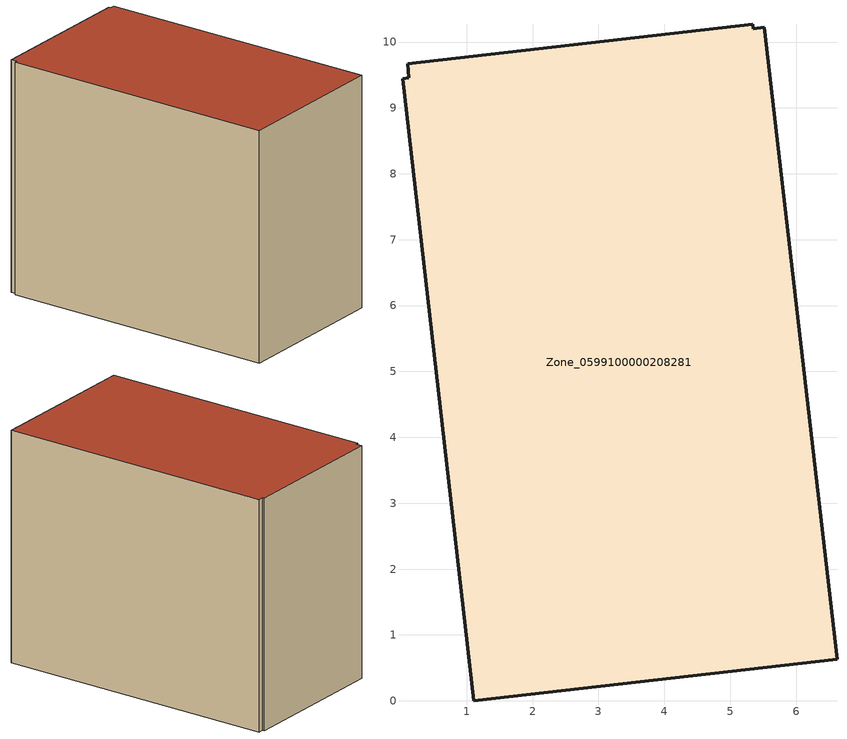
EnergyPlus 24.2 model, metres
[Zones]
Zone_0599100000208281
 floor ground (C_G): 6.62,0.63 1.11,0 0.03,9.44 0.12,9.46 0.1,9.67 5.34,10.27 5.35,10.2 5.52,10.22 z0
 wall outside (C_F): 1.11,0 6.62,0.63 5.52,10.22 5.35,10.2 5.34,10.27 0.1,9.67 0.12,9.46 0.03,9.44 1.11,0 z0:7.97
 roof outside (C_R): 0.12,9.46 0.03,9.44 1.11,0 6.62,0.63 5.52,10.22 5.35,10.2 5.34,10.27 0.1,9.67 z7.97
[BUILDING]
Pand.0599100000208281: North Axis=0; Terrain=City; Loads Convergence Tolerance Value=0.04; Temperature Convergence Tolerance Value=0.4; Solar Distribution=FullExterior; Maximum Number of Warmup Days=25; Minimum Number of Warmup Days=1
[Site:Location]
Rotterdam.The.Hague.AP_ZH_NLD Design_Conditions: Latitude=51.96; Longitude=4.45; Time Zone=1; Elevation=-4.5
[SITE:GROUNDTEMPERATURE:BUILDINGSURFACE]
18, 18, 18, 18, 18, 18, 18, 18, 18, 18, 18, 18
[MATERIAL] Thermal Absorptance=0.9; Solar Absorptance=0.7; Visible Absorptance=0.7
Name | Roughness | Thickness | Conductivity | Density | Specific Heat
G.TI.1946-1964 | MediumSmooth | 0.15 | 1 | 540 | 1210
F.TI.1946-1964 | Rough | 0.3 | 0.857143 | 1920 | 840
R.TI.1946-1964 | MediumRough | 0.2 | 0.277778 | 1500 | 1000
[CONSTRUCTION]
C_G: G.TI.1946-1964
C_F: F.TI.1946-1964
C_R: R.TI.1946-1964
[ZONE]
Zone_0599100000208281: Type=1; Multiplier=1; Ceiling Height=Autocalculate; Volume=Autocalculate; Floor Area=autocalculate; Part of Total Floor Area=Yes
[ZONEINFILTRATION:DESIGNFLOWRATE]
Infil_Zone_0599100000208281: Zone or ZoneList or Space or SpaceList=Zone_0599100000208281; Schedule=AlwaysOn; Design Flow Rate Calculation Method=Flow/Area; Flow Rate per Floor Area=0.003; Constant Term Coefficient=1; Temperature Term Coefficient=0; Velocity Term Coefficient=0; Velocity Squared Term Coefficient=0
[HVACTEMPLATE:ZONE:IDEALLOADSAIRSYSTEM]
Zone_0599100000208281: Maximum Heating Supply Air Temperature=50; Minimum Cooling Supply Air Temperature=13; Maximum Heating Supply Air Humidity Ratio=0.0156; Minimum Cooling Supply Air Humidity Ratio=0.0077; Heating Limit=NoLimit; Cooling Limit=NoLimit; Dehumidification Control Type=ConstantSensibleHeatRatio; Cooling Sensible Heat Ratio=0.7; Dehumidification Setpoint=60; Humidification Control Type=None; Humidification Setpoint=30; Outdoor Air Method=None; Outdoor Air Flow Rate per Person=0.00944; Outdoor Air Flow Rate per Zone Floor Area=0; Outdoor Air Flow Rate per Zone=0; Demand Controlled Ventilation Type=None; Outdoor Air Economizer Type=NoEconomizer; Heat Recovery Type=None; Sensible Heat Recovery Effectiveness=0.7; Latent Heat Recovery Effectiveness=0.65
[ZONECONTROL:THERMOSTAT]
ThermostatControl_Zone_0599100000208281: Zone or ZoneList=Zone_0599100000208281; Control Type Schedule=DualSetpointControlType; Control 1=Thermostat_Zone_0599100000208281; Temperature Difference Between Cutout And Setpoint=0
[THERMOSTATSETPOINT:DUALSETPOINT]
Thermostat_Zone_0599100000208281: Heating Setpoint Temperature Schedule=HeatingSetpoint_Zone_0599100000208281; Cooling Setpoint Temperature Schedule=CoolingSetpoint_Zone_0599100000208281
[SCHEDULE:COMPACT]
HeatingSetpoint_Zone_0599100000208281: Through: 12/31, For: AllDays, Until: 24:00, 21
CoolingSetpoint_Zone_0599100000208281: Through: 12/31, For: AllDays, Until: 24:00, 24
DualSetpointControlType: Through: 12/31, For: AllDays, Until: 24:00, 4
AlwaysOn: Through: 12/31, For: AllDays, Until: 24:00, 1
